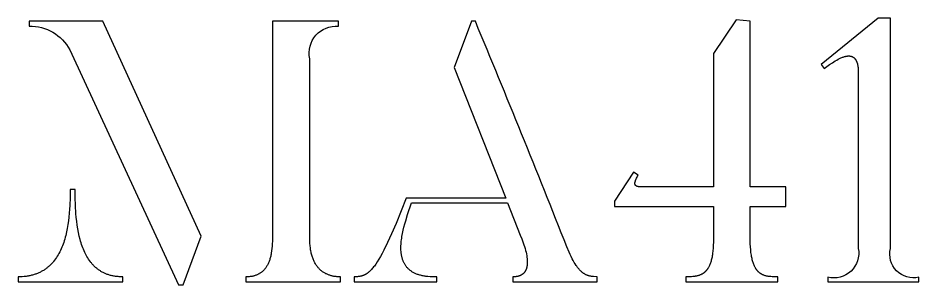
# Model space of a CAD drawing. Header units: millimetres. Extents: x 3735 to 5333, y 3252 to 4770.
# Drawn here: x 5236.69 to 5278.17, y 3423.99 to 3436.3 of the extents above; entities that cross this region are included whole.
import ezdxf

# ---------------------------------------------------------------- set-up
doc = ezdxf.new("R2010")
doc.units = ezdxf.units.MM
doc.layers.add('MASHARAB', color=6, linetype='Continuous', true_color=0xff00ff)

msp = doc.modelspace()

# ---------------------------------------------------------------- linework, layer by layer
at = {"layer": 'MASHARAB'}
for points in [[(5239.08, 3434.834), (5244.074, 3423.994), (5244.296, 3423.994), (5245.131, 3426.244), (5240.597, 3436.147), (5237.205, 3436.147), (5237.205, 3435.925, -0.28034)], [(5250.125, 3426.141), (5250.125, 3434.425, -0.503435), (5251.438, 3435.925), (5251.438, 3436.147), (5248.404, 3436.147), (5248.404, 3426.141), (5248.402, 3426.015), (5248.398, 3425.894), (5248.39, 3425.779), (5248.38, 3425.669), (5248.367, 3425.564), (5248.352, 3425.465), (5248.343, 3425.417), (5248.334, 3425.371), (5248.323, 3425.326), (5248.313, 3425.282), (5248.301, 3425.239), (5248.289, 3425.198), (5248.277, 3425.157), (5248.263, 3425.118), (5248.249, 3425.08), (5248.235, 3425.044), (5248.22, 3425.008), (5248.204, 3424.974), (5248.188, 3424.94), (5248.171, 3424.908), (5248.154, 3424.877), (5248.136, 3424.847), (5248.117, 3424.818), (5248.098, 3424.79), (5248.079, 3424.763), (5248.059, 3424.737), (5248.038, 3424.712), (5248.017, 3424.688), (5247.995, 3424.666), (5247.973, 3424.644), (5247.95, 3424.623), (5247.927, 3424.603), (5247.903, 3424.584), (5247.879, 3424.565), (5247.855, 3424.548), (5247.83, 3424.532), (5247.804, 3424.516), (5247.778, 3424.502), (5247.752, 3424.488), (5247.725, 3424.475), (5247.698, 3424.463), (5247.67, 3424.451), (5247.642, 3424.441), (5247.614, 3424.431), (5247.585, 3424.422), (5247.556, 3424.414), (5247.526, 3424.406), (5247.496, 3424.4), (5247.465, 3424.393), (5247.435, 3424.388), (5247.404, 3424.383), (5247.372, 3424.379), (5247.34, 3424.376), (5247.308, 3424.373), (5247.276, 3424.371), (5247.243, 3424.37), (5247.21, 3424.369), (5247.176, 3424.369), (5247.176, 3424.147), (5251.54, 3424.147), (5251.54, 3424.369), (5251.472, 3424.37), (5251.437, 3424.371), (5251.403, 3424.373), (5251.37, 3424.376), (5251.336, 3424.379), (5251.302, 3424.383), (5251.269, 3424.388), (5251.236, 3424.393), (5251.203, 3424.4), (5251.17, 3424.406), (5251.137, 3424.414), (5251.105, 3424.422), (5251.073, 3424.431), (5251.041, 3424.441), (5251.01, 3424.451), (5250.979, 3424.463), (5250.948, 3424.475), (5250.917, 3424.488), (5250.887, 3424.502), (5250.857, 3424.516), (5250.828, 3424.532), (5250.799, 3424.548), (5250.77, 3424.565), (5250.742, 3424.584), (5250.714, 3424.603), (5250.687, 3424.623), (5250.66, 3424.644), (5250.634, 3424.666), (5250.608, 3424.688), (5250.583, 3424.712), (5250.558, 3424.737), (5250.534, 3424.763), (5250.51, 3424.79), (5250.487, 3424.818), (5250.464, 3424.847), (5250.442, 3424.877), (5250.421, 3424.908), (5250.4, 3424.94), (5250.38, 3424.974), (5250.36, 3425.008), (5250.341, 3425.044), (5250.323, 3425.08), (5250.306, 3425.118), (5250.289, 3425.157), (5250.273, 3425.198), (5250.258, 3425.239), (5250.243, 3425.282), (5250.23, 3425.326), (5250.217, 3425.371), (5250.204, 3425.417), (5250.193, 3425.465), (5250.183, 3425.514), (5250.173, 3425.564), (5250.164, 3425.616), (5250.156, 3425.669), (5250.149, 3425.723), (5250.143, 3425.779), (5250.138, 3425.836), (5250.133, 3425.894), (5250.127, 3426.015)], [(5261.955, 3425.749, 0.004811), (5257.745, 3436.147), (5257.574, 3436.147), (5256.773, 3434.016), (5259.142, 3427.999), (5254.557, 3427.999), (5254.094, 3426.831), (5253.891, 3426.355), (5253.705, 3425.946), (5253.534, 3425.597), (5253.454, 3425.444), (5253.377, 3425.304), (5253.302, 3425.178), (5253.231, 3425.063), (5253.162, 3424.959), (5253.129, 3424.912), (5253.095, 3424.867), (5253.063, 3424.825), (5253.031, 3424.785), (5252.999, 3424.748), (5252.968, 3424.713), (5252.938, 3424.68), (5252.907, 3424.649), (5252.878, 3424.621), (5252.848, 3424.594), (5252.819, 3424.57), (5252.79, 3424.547), (5252.775, 3424.537), (5252.761, 3424.527), (5252.747, 3424.517), (5252.732, 3424.508), (5252.718, 3424.499), (5252.704, 3424.49), (5252.69, 3424.482), (5252.676, 3424.474), (5252.662, 3424.467), (5252.648, 3424.46), (5252.634, 3424.453), (5252.62, 3424.447), (5252.606, 3424.441), (5252.593, 3424.435), (5252.579, 3424.43), (5252.565, 3424.425), (5252.551, 3424.42), (5252.537, 3424.416), (5252.524, 3424.412), (5252.51, 3424.408), (5252.482, 3424.401), (5252.455, 3424.394), (5252.427, 3424.389), (5252.399, 3424.385), (5252.371, 3424.381), (5252.343, 3424.378), (5252.315, 3424.375), (5252.287, 3424.373), (5252.229, 3424.37), (5252.171, 3424.369), (5252.171, 3424.147), (5255.972, 3424.147), (5255.972, 3424.369), (5255.863, 3424.367), (5255.759, 3424.368), (5255.659, 3424.373), (5255.563, 3424.381), (5255.517, 3424.386), (5255.472, 3424.391), (5255.428, 3424.397), (5255.385, 3424.405), (5255.342, 3424.412), (5255.301, 3424.421), (5255.261, 3424.43), (5255.222, 3424.44), (5255.184, 3424.45), (5255.147, 3424.461), (5255.111, 3424.473), (5255.076, 3424.485), (5255.041, 3424.498), (5255.008, 3424.512), (5254.976, 3424.526), (5254.944, 3424.541), (5254.914, 3424.556), (5254.884, 3424.573), (5254.855, 3424.589), (5254.827, 3424.606), (5254.8, 3424.624), (5254.774, 3424.642), (5254.749, 3424.661), (5254.724, 3424.681), (5254.7, 3424.701), (5254.678, 3424.721), (5254.656, 3424.742), (5254.634, 3424.764), (5254.614, 3424.786), (5254.594, 3424.808), (5254.575, 3424.831), (5254.557, 3424.854), (5254.54, 3424.878), (5254.523, 3424.903), (5254.507, 3424.927), (5254.492, 3424.953), (5254.477, 3424.978), (5254.464, 3425.004), (5254.451, 3425.031), (5254.438, 3425.058), (5254.426, 3425.085), (5254.415, 3425.113), (5254.405, 3425.141), (5254.395, 3425.169), (5254.386, 3425.198), (5254.378, 3425.227), (5254.37, 3425.257), (5254.362, 3425.286), (5254.356, 3425.317), (5254.35, 3425.347), (5254.344, 3425.378), (5254.339, 3425.409), (5254.335, 3425.44), (5254.331, 3425.472), (5254.325, 3425.536), (5254.321, 3425.601), (5254.319, 3425.668), (5254.319, 3425.735), (5254.321, 3425.803), (5254.324, 3425.871), (5254.33, 3425.941), (5254.337, 3426.011), (5254.345, 3426.082), (5254.355, 3426.153), (5254.366, 3426.225), (5254.393, 3426.369), (5254.424, 3426.514), (5254.459, 3426.66), (5254.498, 3426.806), (5254.54, 3426.951), (5254.628, 3427.237), (5254.813, 3427.778), (5259.228, 3427.778), (5259.807, 3426.295), (5259.881, 3426.116), (5259.948, 3425.938), (5259.978, 3425.85), (5260.006, 3425.762), (5260.032, 3425.676), (5260.056, 3425.591), (5260.077, 3425.507), (5260.095, 3425.425), (5260.11, 3425.344), (5260.116, 3425.305), (5260.122, 3425.266), (5260.127, 3425.227), (5260.13, 3425.189), (5260.133, 3425.152), (5260.136, 3425.115), (5260.137, 3425.079), (5260.137, 3425.043), (5260.137, 3425.008), (5260.135, 3424.974), (5260.133, 3424.94), (5260.129, 3424.907), (5260.125, 3424.875), (5260.122, 3424.859), (5260.119, 3424.844), (5260.116, 3424.828), (5260.113, 3424.813), (5260.109, 3424.798), (5260.105, 3424.783), (5260.101, 3424.769), (5260.096, 3424.754), (5260.092, 3424.74), (5260.086, 3424.726), (5260.081, 3424.713), (5260.075, 3424.699), (5260.07, 3424.686), (5260.063, 3424.673), (5260.057, 3424.66), (5260.05, 3424.647), (5260.043, 3424.635), (5260.036, 3424.623), (5260.028, 3424.611), (5260.02, 3424.6), (5260.012, 3424.588), (5260.003, 3424.577), (5259.994, 3424.566), (5259.985, 3424.556), (5259.975, 3424.545), (5259.965, 3424.535), (5259.955, 3424.525), (5259.945, 3424.516), (5259.934, 3424.507), (5259.923, 3424.498), (5259.911, 3424.489), (5259.899, 3424.481), (5259.887, 3424.472), (5259.875, 3424.465), (5259.862, 3424.457), (5259.848, 3424.45), (5259.835, 3424.443), (5259.821, 3424.436), (5259.807, 3424.43), (5259.792, 3424.423), (5259.777, 3424.418), (5259.762, 3424.412), (5259.746, 3424.407), (5259.73, 3424.402), (5259.714, 3424.398), (5259.697, 3424.393), (5259.68, 3424.389), (5259.662, 3424.386), (5259.645, 3424.383), (5259.626, 3424.38), (5259.608, 3424.377), (5259.589, 3424.375), (5259.569, 3424.373), (5259.549, 3424.371), (5259.529, 3424.37), (5259.509, 3424.369), (5259.466, 3424.369), (5259.466, 3424.147), (5263.353, 3424.147), (5263.353, 3424.369), (5263.179, 3424.382), (5263.136, 3424.386), (5263.095, 3424.392), (5263.053, 3424.399), (5263.033, 3424.403), (5263.012, 3424.407), (5262.991, 3424.412), (5262.971, 3424.417), (5262.951, 3424.423), (5262.93, 3424.429), (5262.91, 3424.436), (5262.89, 3424.444), (5262.869, 3424.452), (5262.849, 3424.461), (5262.829, 3424.47), (5262.808, 3424.481), (5262.788, 3424.492), (5262.768, 3424.504), (5262.747, 3424.517), (5262.727, 3424.53), (5262.706, 3424.545), (5262.686, 3424.56), (5262.665, 3424.577), (5262.644, 3424.594), (5262.624, 3424.613), (5262.603, 3424.632), (5262.582, 3424.653), (5262.561, 3424.675), (5262.54, 3424.698), (5262.518, 3424.722), (5262.497, 3424.748), (5262.476, 3424.774), (5262.454, 3424.802), (5262.432, 3424.832), (5262.41, 3424.862), (5262.388, 3424.894), (5262.343, 3424.963), (5262.298, 3425.038), (5262.252, 3425.118), (5262.205, 3425.206), (5262.157, 3425.3), (5262.108, 3425.401), (5262.058, 3425.509)], [(5278.165, 3424.352, -0.558944), (5276.853, 3425.681), (5276.853, 3436.3), (5276.29, 3436.3), (5273.665, 3434.153), (5273.801, 3433.965), (5273.923, 3434.059), (5274.05, 3434.152), (5274.18, 3434.241), (5274.246, 3434.284), (5274.313, 3434.325), (5274.379, 3434.363), (5274.445, 3434.399), (5274.51, 3434.432), (5274.543, 3434.448), (5274.575, 3434.462), (5274.607, 3434.475), (5274.639, 3434.488), (5274.67, 3434.499), (5274.701, 3434.51), (5274.732, 3434.519), (5274.762, 3434.528), (5274.778, 3434.531), (5274.792, 3434.535), (5274.807, 3434.538), (5274.822, 3434.54), (5274.837, 3434.543), (5274.851, 3434.545), (5274.866, 3434.547), (5274.88, 3434.548), (5274.894, 3434.549), (5274.908, 3434.55), (5274.922, 3434.551), (5274.936, 3434.551), (5274.949, 3434.55), (5274.963, 3434.55), (5274.976, 3434.549), (5274.989, 3434.547), (5275.002, 3434.545), (5275.015, 3434.543), (5275.027, 3434.54), (5275.04, 3434.537), (5275.052, 3434.534), (5275.058, 3434.532), (5275.064, 3434.53), (5275.07, 3434.528), (5275.076, 3434.526), (5275.082, 3434.524), (5275.088, 3434.521), (5275.094, 3434.519), (5275.099, 3434.516), (5275.105, 3434.513), (5275.111, 3434.511), (5275.116, 3434.508), (5275.122, 3434.505), (5275.127, 3434.502), (5275.133, 3434.498), (5275.138, 3434.495), (5275.144, 3434.491), (5275.149, 3434.488), (5275.154, 3434.484), (5275.16, 3434.48), (5275.165, 3434.476), (5275.17, 3434.472), (5275.175, 3434.468), (5275.18, 3434.464), (5275.185, 3434.459), (5275.19, 3434.455), (5275.195, 3434.45), (5275.199, 3434.445), (5275.204, 3434.44), (5275.209, 3434.435), (5275.213, 3434.43), (5275.218, 3434.425), (5275.222, 3434.42), (5275.231, 3434.408), (5275.24, 3434.397), (5275.248, 3434.384), (5275.256, 3434.372), (5275.264, 3434.358), (5275.272, 3434.345), (5275.279, 3434.33), (5275.286, 3434.315), (5275.293, 3434.3), (5275.299, 3434.284), (5275.306, 3434.268), (5275.312, 3434.251), (5275.317, 3434.233), (5275.323, 3434.215), (5275.328, 3434.196), (5275.333, 3434.176), (5275.338, 3434.157), (5275.342, 3434.136), (5275.346, 3434.115), (5275.35, 3434.093), (5275.353, 3434.071), (5275.359, 3434.024), (5275.364, 3433.975), (5275.367, 3433.923), (5275.369, 3433.869), (5275.37, 3433.812), (5275.37, 3425.681, -0.551039), (5273.972, 3424.352), (5273.972, 3424.147), (5278.165, 3424.147)]]:
    msp.add_lwpolyline(points, format="xyb", close=True, dxfattribs=at)
for points in [[(5270.392, 3426.209), (5270.392, 3427.607), (5272.029, 3427.607), (5272.029, 3428.511), (5270.392, 3428.511), (5270.392, 3436.147), (5269.745, 3436.215), (5268.705, 3434.664), (5268.705, 3428.511), (5265.569, 3428.511), (5265.419, 3428.512), (5265.353, 3428.514), (5265.322, 3428.516), (5265.293, 3428.519), (5265.279, 3428.521), (5265.265, 3428.523), (5265.252, 3428.525), (5265.239, 3428.527), (5265.227, 3428.53), (5265.215, 3428.533), (5265.204, 3428.536), (5265.199, 3428.538), (5265.193, 3428.539), (5265.188, 3428.541), (5265.183, 3428.543), (5265.178, 3428.545), (5265.173, 3428.547), (5265.169, 3428.549), (5265.164, 3428.552), (5265.16, 3428.554), (5265.155, 3428.556), (5265.151, 3428.559), (5265.147, 3428.561), (5265.143, 3428.564), (5265.139, 3428.567), (5265.136, 3428.57), (5265.132, 3428.573), (5265.13, 3428.574), (5265.129, 3428.576), (5265.127, 3428.577), (5265.125, 3428.579), (5265.124, 3428.58), (5265.122, 3428.582), (5265.121, 3428.584), (5265.119, 3428.585), (5265.118, 3428.587), (5265.116, 3428.589), (5265.115, 3428.591), (5265.114, 3428.592), (5265.112, 3428.594), (5265.111, 3428.596), (5265.11, 3428.598), (5265.109, 3428.6), (5265.107, 3428.602), (5265.106, 3428.604), (5265.105, 3428.606), (5265.104, 3428.608), (5265.103, 3428.61), (5265.102, 3428.612), (5265.101, 3428.614), (5265.1, 3428.616), (5265.1, 3428.618), (5265.099, 3428.62), (5265.098, 3428.623), (5265.097, 3428.625), (5265.096, 3428.627), (5265.096, 3428.629), (5265.095, 3428.632), (5265.094, 3428.634), (5265.094, 3428.636), (5265.093, 3428.639), (5265.092, 3428.644), (5265.092, 3428.649), (5265.091, 3428.654), (5265.09, 3428.659), (5265.09, 3428.665), (5265.09, 3428.67), (5265.09, 3428.676), (5265.09, 3428.682), (5265.09, 3428.688), (5265.091, 3428.694), (5265.091, 3428.7), (5265.092, 3428.707), (5265.093, 3428.713), (5265.094, 3428.72), (5265.096, 3428.727), (5265.097, 3428.734), (5265.099, 3428.741), (5265.102, 3428.755), (5265.107, 3428.771), (5265.112, 3428.787), (5265.118, 3428.803), (5265.124, 3428.82), (5265.131, 3428.838), (5265.139, 3428.857), (5265.148, 3428.876), (5265.168, 3428.917), (5265.19, 3428.96), (5265.216, 3429.007), (5265.245, 3429.056), (5265.023, 3429.192), (5264.154, 3427.863), (5264.154, 3427.607), (5268.705, 3427.607), (5268.705, 3426.124), (5268.703, 3425.971), (5268.698, 3425.826), (5268.69, 3425.691), (5268.679, 3425.564), (5268.665, 3425.446), (5268.657, 3425.39), (5268.648, 3425.336), (5268.639, 3425.283), (5268.628, 3425.233), (5268.617, 3425.185), (5268.606, 3425.138), (5268.593, 3425.093), (5268.58, 3425.05), (5268.567, 3425.009), (5268.553, 3424.969), (5268.538, 3424.931), (5268.522, 3424.895), (5268.506, 3424.86), (5268.489, 3424.827), (5268.472, 3424.796), (5268.463, 3424.78), (5268.454, 3424.765), (5268.445, 3424.751), (5268.435, 3424.737), (5268.426, 3424.723), (5268.416, 3424.709), (5268.406, 3424.696), (5268.396, 3424.683), (5268.386, 3424.671), (5268.376, 3424.659), (5268.366, 3424.647), (5268.355, 3424.636), (5268.345, 3424.624), (5268.334, 3424.614), (5268.323, 3424.603), (5268.312, 3424.593), (5268.301, 3424.583), (5268.29, 3424.573), (5268.279, 3424.564), (5268.267, 3424.555), (5268.255, 3424.546), (5268.244, 3424.538), (5268.232, 3424.529), (5268.22, 3424.521), (5268.208, 3424.514), (5268.196, 3424.506), (5268.183, 3424.499), (5268.171, 3424.492), (5268.158, 3424.486), (5268.146, 3424.479), (5268.133, 3424.473), (5268.12, 3424.467), (5268.107, 3424.461), (5268.094, 3424.456), (5268.067, 3424.445), (5268.04, 3424.436), (5268.013, 3424.427), (5267.985, 3424.419), (5267.957, 3424.412), (5267.928, 3424.406), (5267.899, 3424.4), (5267.87, 3424.395), (5267.84, 3424.39), (5267.81, 3424.386), (5267.749, 3424.379), (5267.687, 3424.375), (5267.623, 3424.372), (5267.559, 3424.37), (5267.426, 3424.369), (5267.426, 3424.147), (5271.671, 3424.147), (5271.671, 3424.369), (5271.538, 3424.369), (5271.474, 3424.371), (5271.41, 3424.374), (5271.348, 3424.378), (5271.287, 3424.384), (5271.257, 3424.387), (5271.227, 3424.392), (5271.198, 3424.397), (5271.169, 3424.402), (5271.14, 3424.408), (5271.112, 3424.415), (5271.084, 3424.423), (5271.057, 3424.432), (5271.03, 3424.441), (5271.017, 3424.446), (5271.003, 3424.451), (5270.99, 3424.457), (5270.977, 3424.462), (5270.964, 3424.468), (5270.952, 3424.475), (5270.939, 3424.481), (5270.926, 3424.488), (5270.914, 3424.495), (5270.902, 3424.502), (5270.889, 3424.51), (5270.877, 3424.517), (5270.865, 3424.525), (5270.853, 3424.534), (5270.842, 3424.542), (5270.83, 3424.551), (5270.819, 3424.561), (5270.807, 3424.57), (5270.796, 3424.58), (5270.785, 3424.59), (5270.774, 3424.601), (5270.763, 3424.611), (5270.752, 3424.623), (5270.742, 3424.634), (5270.731, 3424.646), (5270.721, 3424.658), (5270.711, 3424.671), (5270.701, 3424.684), (5270.691, 3424.697), (5270.681, 3424.71), (5270.671, 3424.724), (5270.662, 3424.739), (5270.653, 3424.753), (5270.643, 3424.769), (5270.634, 3424.784), (5270.625, 3424.8), (5270.608, 3424.833), (5270.591, 3424.868), (5270.575, 3424.904), (5270.56, 3424.942), (5270.545, 3424.982), (5270.53, 3425.024), (5270.517, 3425.067), (5270.504, 3425.112), (5270.491, 3425.16), (5270.48, 3425.209), (5270.469, 3425.26), (5270.459, 3425.313), (5270.449, 3425.369), (5270.432, 3425.486), (5270.418, 3425.612), (5270.407, 3425.747), (5270.399, 3425.891), (5270.394, 3426.045)], [(5239.319, 3428.391), (5239.097, 3428.391), (5239.093, 3428.029), (5239.08, 3427.665), (5239.069, 3427.485), (5239.055, 3427.305), (5239.037, 3427.127), (5239.016, 3426.95), (5238.991, 3426.776), (5238.962, 3426.605), (5238.928, 3426.437), (5238.889, 3426.272), (5238.868, 3426.191), (5238.846, 3426.111), (5238.822, 3426.033), (5238.797, 3425.955), (5238.77, 3425.879), (5238.742, 3425.804), (5238.712, 3425.73), (5238.681, 3425.658), (5238.649, 3425.587), (5238.615, 3425.517), (5238.579, 3425.449), (5238.542, 3425.383), (5238.503, 3425.318), (5238.462, 3425.255), (5238.42, 3425.193), (5238.375, 3425.134), (5238.329, 3425.076), (5238.306, 3425.047), (5238.281, 3425.02), (5238.257, 3424.992), (5238.232, 3424.966), (5238.206, 3424.939), (5238.18, 3424.914), (5238.153, 3424.888), (5238.126, 3424.864), (5238.099, 3424.839), (5238.071, 3424.816), (5238.042, 3424.793), (5238.013, 3424.77), (5237.984, 3424.748), (5237.954, 3424.726), (5237.923, 3424.705), (5237.892, 3424.685), (5237.86, 3424.665), (5237.828, 3424.646), (5237.795, 3424.627), (5237.762, 3424.609), (5237.728, 3424.592), (5237.694, 3424.575), (5237.659, 3424.559), (5237.623, 3424.543), (5237.587, 3424.528), (5237.551, 3424.513), (5237.514, 3424.5), (5237.476, 3424.487), (5237.438, 3424.474), (5237.399, 3424.462), (5237.359, 3424.451), (5237.319, 3424.441), (5237.278, 3424.431), (5237.237, 3424.422), (5237.195, 3424.414), (5237.153, 3424.406), (5237.11, 3424.399), (5237.066, 3424.393), (5237.022, 3424.387), (5236.977, 3424.382), (5236.885, 3424.375), (5236.79, 3424.37), (5236.694, 3424.369), (5236.694, 3424.147), (5241.517, 3424.147), (5241.517, 3424.369), (5241.429, 3424.37), (5241.386, 3424.372), (5241.343, 3424.375), (5241.301, 3424.378), (5241.259, 3424.382), (5241.218, 3424.387), (5241.178, 3424.392), (5241.138, 3424.398), (5241.099, 3424.405), (5241.06, 3424.413), (5241.022, 3424.421), (5240.984, 3424.43), (5240.947, 3424.439), (5240.911, 3424.449), (5240.875, 3424.46), (5240.839, 3424.472), (5240.804, 3424.484), (5240.77, 3424.497), (5240.736, 3424.51), (5240.703, 3424.524), (5240.67, 3424.539), (5240.637, 3424.554), (5240.606, 3424.57), (5240.574, 3424.587), (5240.543, 3424.604), (5240.513, 3424.622), (5240.483, 3424.64), (5240.454, 3424.659), (5240.425, 3424.678), (5240.396, 3424.698), (5240.368, 3424.719), (5240.341, 3424.74), (5240.314, 3424.762), (5240.287, 3424.784), (5240.261, 3424.807), (5240.236, 3424.83), (5240.21, 3424.854), (5240.186, 3424.878), (5240.161, 3424.903), (5240.138, 3424.929), (5240.114, 3424.955), (5240.091, 3424.981), (5240.069, 3425.008), (5240.047, 3425.035), (5240.025, 3425.063), (5239.983, 3425.12), (5239.942, 3425.179), (5239.903, 3425.24), (5239.866, 3425.302), (5239.83, 3425.366), (5239.796, 3425.432), (5239.763, 3425.499), (5239.732, 3425.568), (5239.702, 3425.638), (5239.674, 3425.71), (5239.646, 3425.784), (5239.621, 3425.858), (5239.596, 3425.934), (5239.573, 3426.011), (5239.551, 3426.089), (5239.511, 3426.25), (5239.475, 3426.414), (5239.444, 3426.582), (5239.417, 3426.754), (5239.394, 3426.929), (5239.374, 3427.106), (5239.358, 3427.286), (5239.335, 3427.651), (5239.322, 3428.02)]]:
    msp.add_lwpolyline(points, close=True, dxfattribs=at)

doc.saveas('drawing.dxf')
